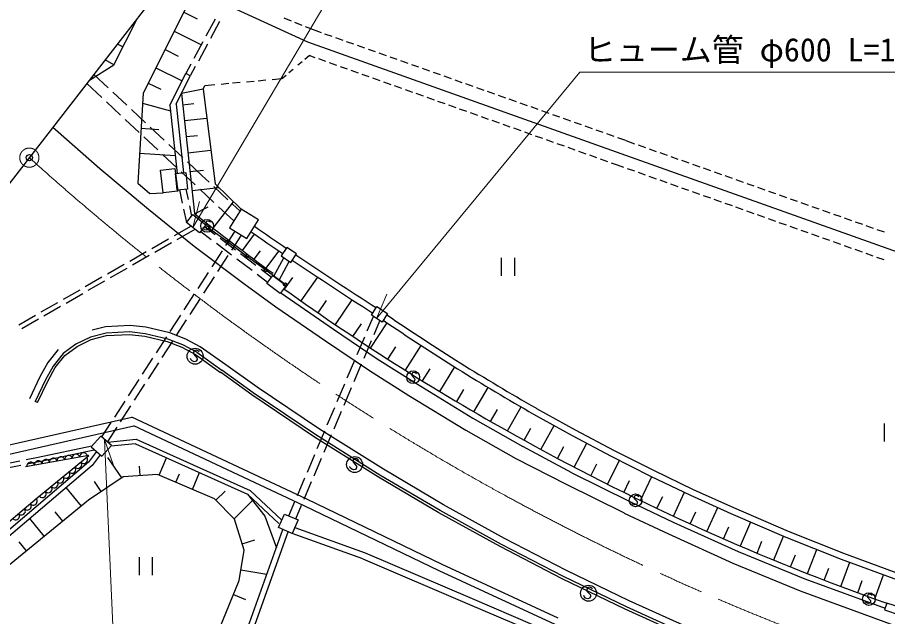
# Model space of a CAD drawing. Units: millimetres, scale not verified. Extents: x 40000 to 680000, y 20000 to 380000.
# Drawn here: x 77288 to 145366, y 309629 to 356490 of the extents above; entities that cross this region are included whole.
import ezdxf
from ezdxf.enums import TextEntityAlignment as Align

# ---------------------------------------------------------------- set-up
doc = ezdxf.new("R2010")
doc.units = ezdxf.units.MM
doc.header["$LTSCALE"] = 1000
doc.header["$PDMODE"] = 32
doc.header["$PDSIZE"] = 500
doc.linetypes.add('CHAIN', pattern=[18.5, 12, -1.5, 3.5, -1.5])
for name, color, linetype, lineweight in [('M-BGD', 7, 'Continuous', 25), ('M-BMK', 2, 'CHAIN', 13), ('M-BMK-OTRS', 5, 'Continuous', 25), ('M-STR-HTXT', 7, 'Continuous', 13), ('M-STR-STRC', 7, 'Continuous', 25)]:
    doc.layers.add(name, color=color, linetype=linetype, lineweight=lineweight)
doc.layers.add('M-OTRS', color=6, linetype='Continuous')
doc.styles.add('ＭＳ ゴシック', font='')
doc.styles.get('ＭＳ ゴシック').set_extended_font_data('MS Gothic')

msp = doc.modelspace()

# ---------------------------------------------------------------- linework, layer by layer
at = {"layer": 'M-BGD'}
for p, q in [((93418, 363116), (87133, 350568)), ((90304, 356898), (91364, 356367)), ((84824, 352772), (86685, 356440)), ((86487, 356049), (86412, 356087)), ((92756, 356342), (92042, 355023)), ((93110, 356157), (92397, 354838)), ((98721, 356202), (98165, 356427)), ((99556, 355866), (99000, 356090)), ((89560, 355414), (91681, 354352)), ((100443, 355509), (99835, 355754)), ((101066, 355289), (100443, 355509)), ((101915, 354988), (101349, 355188)), ((102763, 354688), (102198, 354888)), ((85542, 354186), (85109, 354406)), ((91804, 354583), (91090, 353264)), ((92159, 354398), (91445, 353079)), ((103612, 354388), (103046, 354588)), ((104460, 354088), (103895, 354288)), ((88843, 353982), (89866, 353469)), ((99786, 353235), (100107, 353506)), ((100579, 353339), (100107, 353506)), ((105309, 353787), (104743, 353987)), ((106157, 353487), (105591, 353687)), ((107006, 353187), (106440, 353387)), ((82926, 351590), (84824, 352772)), ((84824, 352772), (84150, 353170)), ((90852, 352825), (90455, 352091)), ((99237, 352770), (99557, 353041)), ((101428, 353037), (100862, 353238)), ((102276, 352736), (101710, 352937)), ((107854, 352887), (107288, 353087)), ((108702, 352586), (108137, 352786)), ((83270, 352035), (84392, 350986)), ((88125, 352550), (90171, 351525)), ((89212, 349617), (90455, 352091)), ((90813, 351911), (90461, 352102)), ((91207, 352639), (90813, 351911)), ((97984, 351711), (98305, 351982)), ((98534, 352176), (98855, 352447)), ((103124, 352435), (102558, 352636)), ((103972, 352133), (103406, 352334)), ((104820, 351832), (104254, 352033)), ((109551, 352286), (108985, 352486)), ((110399, 351986), (109834, 352186)), ((82717, 351320), (83896, 350218)), ((87527, 351355), (88501, 350885)), ((89705, 349707), (90813, 351911)), ((93231, 351280), (93828, 351334)), ((94127, 351361), (94725, 351415)), ((95223, 351461), (95820, 351515)), ((96119, 351542), (96717, 351596)), ((97215, 351641), (97984, 351711)), ((105668, 351531), (105102, 351732)), ((106516, 351229), (105951, 351430)), ((111248, 351686), (110682, 351886)), ((112096, 351385), (111531, 351585)), ((84757, 350645), (85853, 349620)), ((91825, 350878), (90118, 350529)), ((91825, 350878), (91963, 351165)), ((91825, 350878), (92764, 343464)), ((91963, 351165), (92733, 351235)), ((107364, 350928), (106799, 351129)), ((108212, 350627), (107647, 350828)), ((112945, 351085), (112379, 351285)), ((113793, 350785), (113227, 350985)), ((114641, 350485), (114076, 350685)), ((87133, 350568), (86700, 343527)), ((90118, 350529), (91145, 341141)), ((109060, 350326), (108495, 350526)), ((109908, 350024), (109343, 350225)), ((115490, 350184), (114924, 350384)), ((116338, 349884), (115773, 350084)), ((84262, 349876), (85357, 348852)), ((86218, 349279), (87314, 348255)), ((87084, 349780), (89258, 349191)), ((89212, 349617), (89795, 344287)), ((89705, 349707), (90293, 344335)), ((90213, 349663), (91094, 349760)), ((110756, 349723), (110191, 349924)), ((111604, 349422), (111039, 349622)), ((112452, 349120), (111887, 349321)), ((117187, 349584), (116621, 349784)), ((118035, 349284), (117470, 349484)), ((90348, 348429), (92111, 348622)), ((113300, 348819), (112735, 349020)), ((114149, 348518), (113583, 348719)), ((118884, 348983), (118318, 349183)), ((119732, 348683), (119166, 348883)), ((120581, 348383), (120015, 348583)), ((85723, 348510), (86818, 347486)), ((87679, 347913), (88775, 346889)), ((114997, 348216), (114431, 348417)), ((115845, 347915), (115279, 348116)), ((121429, 348083), (120863, 348283)), ((122277, 347782), (121712, 347982)), ((86964, 347821), (88363, 347735)), ((90486, 347165), (91389, 347264)), ((116693, 347614), (116127, 347815)), ((117541, 347313), (116975, 347513)), ((118389, 347011), (117823, 347212)), ((123126, 347482), (122560, 347682)), ((123974, 347182), (123409, 347382)), ((87184, 347145), (88279, 346120)), ((89140, 346547), (90236, 345523)), ((119237, 346710), (118672, 346911)), ((120085, 346409), (119520, 346609)), ((124881, 346861), (124257, 347082)), ((124881, 346861), (125575, 346615)), ((86843, 345863), (89642, 345690)), ((90624, 345902), (92430, 346099)), ((120933, 346107), (120368, 346308)), ((121781, 345806), (121216, 346007)), ((125857, 346515), (126423, 346315)), ((126706, 346215), (127271, 346015)), ((127554, 345915), (128120, 345715)), ((88645, 345779), (89740, 344755)), ((90601, 345182), (91723, 344133)), ((122629, 345505), (122064, 345706)), ((123477, 345203), (122912, 345404)), ((164825, 331488), (124531, 345823)), ((128403, 345615), (128968, 345414)), ((129251, 345314), (129817, 345114)), ((88478, 344540), (89607, 344681)), ((88701, 342761), (88478, 344540)), ((89607, 344681), (89830, 342902)), ((90786, 344428), (91838, 344543)), ((124232, 344935), (123760, 345103)), ((124741, 344754), (124232, 344935)), ((125589, 344453), (125023, 344654)), ((130100, 345014), (130665, 344814)), ((130948, 344714), (131514, 344514)), ((89665, 344275), (90470, 344352)), ((89789, 342990), (89665, 344275)), ((90106, 344413), (91202, 343389)), ((90470, 344352), (90594, 343067)), ((91723, 344133), (92294, 343600)), ((126437, 344152), (125872, 344353)), ((127285, 343851), (126720, 344051)), ((131796, 344414), (132362, 344213)), ((132645, 344113), (133211, 343913)), ((133493, 343813), (134059, 343613)), ((86700, 343527), (87636, 342712)), ((90947, 342954), (93052, 343185)), ((92659, 343258), (93755, 342234)), ((92764, 343464), (94792, 341501)), ((128133, 343549), (127568, 343750)), ((128981, 343248), (128416, 343449)), ((129829, 342947), (129264, 343148)), ((134342, 343513), (134907, 343313)), ((135190, 343213), (135756, 343012)), ((87636, 342712), (88701, 342761)), ((89830, 342902), (88701, 342761)), ((90594, 343067), (89789, 342990)), ((89965, 343007), (90188, 341974)), ((90466, 343055), (90640, 342251)), ((91567, 343047), (92663, 342023)), ((130677, 342645), (130112, 342846)), ((131525, 342344), (130960, 342545)), ((136039, 342912), (136604, 342712)), ((136887, 342612), (137453, 342412)), ((90745, 341762), (90919, 340958)), ((92592, 340016), (94196, 342077)), ((94120, 341893), (94691, 341359)), ((132373, 342043), (131808, 342244)), ((133221, 341741), (132656, 341942)), ((137736, 342312), (138301, 342112)), ((138584, 342012), (139150, 341811)), ((90293, 341486), (90516, 340453)), ((90522, 340460), (91018, 341083)), ((91018, 341083), (92042, 340267)), ((91149, 341138), (92212, 341684)), ((93028, 341682), (94207, 340579)), ((94792, 341501), (93880, 340034)), ((96146, 340659), (94792, 341501)), ((134070, 341440), (133504, 341641)), ((134918, 341139), (134352, 341340)), ((139432, 341711), (139998, 341511)), ((140281, 341411), (140846, 341211)), ((141129, 341111), (141695, 340911)), ((91545, 339644), (90522, 340460)), ((92081, 340540), (92023, 340433)), ((92023, 340433), (92029, 340325)), ((92213, 340559), (92081, 340540)), ((92289, 340533), (92213, 340559)), ((92359, 340489), (92289, 340533)), ((92384, 340438), (92359, 340489)), ((95234, 339192), (96146, 340659)), ((135766, 340838), (135200, 341038)), ((136614, 340536), (136048, 340737)), ((137462, 340235), (136896, 340436)), ((141978, 340811), (142543, 340610)), ((142826, 340510), (143392, 340310)), ((90888, 340167), (89541, 339395)), ((89775, 339126), (91182, 339933)), ((92042, 340267), (91545, 339644)), ((91634, 339744), (92455, 339123)), ((91851, 339984), (91832, 340054)), ((91946, 339889), (91851, 339984)), ((91936, 340143), (92757, 339521)), ((92078, 339844), (91946, 339889)), ((92029, 340325), (92243, 340084)), ((92192, 339869), (92078, 339844)), ((92249, 339977), (92192, 339869)), ((92243, 340084), (92249, 339977)), ((94303, 339771), (93575, 338649)), ((93880, 340034), (95234, 339192)), ((138310, 339934), (137744, 340135)), ((139158, 339632), (138593, 339833)), ((143675, 340210), (144240, 340010)), ((144523, 339910), (145089, 339710)), ((89107, 339147), (87806, 338401)), ((93156, 339220), (94352, 338315)), ((94058, 338291), (94812, 339454)), ((94888, 338267), (95828, 339536)), ((140006, 339331), (139441, 339532)), ((140854, 339030), (140289, 339231)), ((88040, 338131), (89341, 338877)), ((92854, 338821), (94050, 337916)), ((141702, 338728), (141137, 338929)), ((142550, 338427), (141985, 338628)), ((87372, 338152), (86071, 337406)), ((86305, 337137), (87606, 337883)), ((93303, 338229), (92487, 336970)), ((92970, 336612), (93786, 337871)), ((94751, 338013), (95947, 337108)), ((95819, 337576), (96312, 338242)), ((96751, 336886), (97737, 338217)), ((97347, 336241), (98132, 337693)), ((115146, 337679), (115146, 336279)), ((116196, 336279), (116196, 337679)), ((143398, 338126), (142833, 338327)), ((144246, 337825), (143681, 338025)), ((145094, 337523), (144529, 337724)), ((85637, 337157), (84335, 336411)), ((94449, 337614), (95645, 336709)), ((97755, 335944), (98549, 337412)), ((84570, 336142), (85871, 336888)), ((92215, 336551), (91399, 335292)), ((96044, 336407), (96865, 335786)), ((96346, 336806), (97167, 336185)), ((83902, 336163), (82600, 335417)), ((82834, 335148), (84136, 335894)), ((91882, 334934), (92698, 336193)), ((96802, 335667), (97264, 336302)), ((97857, 334898), (96802, 335667)), ((97264, 336302), (98320, 335532)), ((98181, 335236), (98832, 336161)), ((99477, 334325), (100779, 336176)), ((82166, 335168), (80865, 334422)), ((98320, 335532), (97857, 334898)), ((81099, 334153), (82401, 334899)), ((91127, 334872), (90312, 333614)), ((90795, 333256), (91611, 334515)), ((97902, 334943), (102005, 332100)), ((100818, 333382), (101475, 334351)), ((102175, 332463), (103489, 334401)), ((80431, 334174), (79130, 333428)), ((79364, 333158), (80666, 333904)), ((78696, 333179), (77395, 332433)), ((77629, 332164), (78930, 332910)), ((90040, 333194), (89224, 331935)), ((104657, 331977), (105134, 333101)), ((89707, 331578), (90523, 332836)), ((103542, 331537), (104203, 332513)), ((104924, 330634), (106214, 332609)), ((105187, 331690), (105644, 332766)), ((84228, 331807), (82996, 331486)), ((83065, 331298), (84259, 331608)), ((86055, 331892), (84228, 331807)), ((84259, 331608), (86048, 331692)), ((86048, 331692), (87257, 331551)), ((87292, 331748), (86055, 331892)), ((87257, 331551), (89007, 331139)), ((89065, 331330), (87292, 331748)), ((102005, 332100), (105432, 329796)), ((81858, 330936), (80866, 330203)), ((82996, 331486), (81858, 330936)), ((81962, 330764), (83065, 331298)), ((88952, 331516), (88136, 330257)), ((88619, 329899), (89435, 331158)), ((89007, 331139), (90158, 330705)), ((90242, 330887), (89065, 331330)), ((91328, 330296), (90242, 330887)), ((103876, 330136), (104462, 331517)), ((104406, 329849), (104992, 331230)), ((80866, 330203), (80082, 329214)), ((81006, 330058), (81962, 330764)), ((90158, 330705), (91222, 330126)), ((91131, 330434), (91059, 330300)), ((91059, 330300), (91067, 330166)), ((91297, 330457), (91131, 330434)), ((91391, 330425), (91297, 330457)), ((91328, 330296), (93287, 328894)), ((91478, 330370), (91391, 330425)), ((91510, 330306), (91478, 330370)), ((106278, 329753), (106893, 330729)), ((107644, 328892), (108874, 330843)), ((80248, 329102), (81006, 330058)), ((87864, 329838), (87048, 328579)), ((90844, 329739), (90820, 329826)), ((90962, 329620), (90844, 329739)), ((91128, 329564), (90962, 329620)), ((91067, 330166), (91334, 329864)), ((91270, 329596), (91128, 329564)), ((91222, 330126), (93171, 328731)), ((91342, 329730), (91270, 329596)), ((91334, 329864), (91342, 329730)), ((103095, 328295), (103681, 329676)), ((105432, 329796), (108504, 327850)), ((80082, 329214), (79478, 328141)), ((79656, 328049), (80248, 329102)), ((87531, 328221), (88347, 329480)), ((95733, 327128), (93287, 328894)), ((95733, 327128), (93287, 328894)), ((103624, 328008), (104210, 329388)), ((108983, 328056), (109571, 329018)), ((110330, 327232), (111506, 329157)), ((79478, 328141), (78688, 326450)), ((86776, 328159), (85960, 326901)), ((95619, 326964), (93170, 328732)), ((107971, 328148), (107953, 328218)), ((108066, 328053), (107971, 328148)), ((108201, 328704), (108144, 328597)), ((108144, 328597), (108150, 328489)), ((108150, 328489), (108364, 328248)), ((108334, 328723), (108201, 328704)), ((108370, 328141), (108313, 328033)), ((108410, 328697), (108334, 328723)), ((108364, 328248), (108370, 328141)), ((108479, 328653), (108410, 328697)), ((108504, 328602), (108479, 328653)), ((78869, 326365), (79656, 328049)), ((86443, 326543), (87259, 327802)), ((102313, 326454), (102899, 327835)), ((102843, 326167), (103429, 327547)), ((108199, 328008), (108066, 328053)), ((108313, 328033), (108199, 328008)), ((108504, 327850), (112925, 325151)), ((112991, 325650), (114117, 327553)), ((100526, 323671), (95619, 326964)), ((100635, 323838), (95733, 327128)), ((100635, 323838), (95733, 327128)), ((111659, 326439), (112222, 327390)), ((78869, 326365), (78688, 326450)), ((85688, 326481), (84872, 325222)), ((85355, 324865), (86171, 326123)), ((101532, 324613), (102118, 325994)), ((102062, 324325), (102648, 325706)), ((114308, 324896), (114846, 325838)), ((115627, 324144), (116702, 326028)), ((75524, 322801), (86235, 325220)), ((84600, 324803), (83873, 323681)), ((99972, 318798), (86235, 325220)), ((112925, 325151), (116830, 322941)), ((75679, 322118), (86395, 324538)), ((84329, 323282), (85083, 324445)), ((99735, 318301), (86395, 324538)), ((100751, 322772), (101337, 324153)), ((116936, 323420), (117449, 324357)), ((118248, 322701), (119275, 324575)), ((145087, 324732), (145087, 323332)), ((84329, 323282), (86588, 323508)), ((86588, 323508), (95497, 319488)), ((105547, 320530), (100526, 323671)), ((105651, 320701), (100635, 323838)), ((105651, 320701), (100635, 323838)), ((101281, 322484), (101867, 323865)), ((83121, 322963), (78910, 322074)), ((86529, 323150), (84588, 322956)), ((86529, 323150), (95301, 319192)), ((120671, 320877), (116830, 322941)), ((119549, 322003), (120040, 322936)), ((120855, 321315), (121838, 323181)), ((78910, 322074), (77981, 321888)), ((83299, 322653), (78980, 321741)), ((83467, 322540), (82861, 321718)), ((85445, 320475), (84373, 322073)), ((88371, 320691), (88952, 322057)), ((99970, 320931), (100556, 322312)), ((100499, 320643), (101085, 322024)), ((82861, 321718), (72088, 312555)), ((77490, 321791), (76019, 321498)), ((77557, 321457), (76086, 321164)), ((78977, 321740), (78047, 321555)), ((86901, 320651), (86849, 321391)), ((103321, 321270), (103297, 321357)), ((103608, 321965), (103536, 321830)), ((103536, 321830), (103544, 321696)), ((103544, 321696), (103811, 321395)), ((103774, 321988), (103608, 321965)), ((103869, 321956), (103774, 321988)), ((103811, 321395), (103819, 321260)), ((103955, 321900), (103869, 321956)), ((103987, 321837), (103955, 321900)), ((122150, 320647), (122619, 321576)), ((123450, 319990), (124389, 321848)), ((89680, 320135), (89958, 320789)), ((90989, 319578), (91546, 320887)), ((103439, 321151), (103321, 321270)), ((103605, 321095), (103439, 321151)), ((103747, 321126), (103605, 321095)), ((103819, 321260), (103747, 321126)), ((110369, 317921), (105651, 320701)), ((110369, 317921), (105651, 320701)), ((120671, 320877), (125191, 318632)), ((83848, 319403), (83311, 320202)), ((99188, 319090), (99774, 320470)), ((99718, 318802), (100304, 320183)), ((110269, 317748), (105547, 320530)), ((124737, 319346), (125183, 320271)), ((126033, 318721), (126925, 320573)), ((82290, 318276), (81106, 319727)), ((92820, 318734), (93544, 319443)), ((97977, 317175), (95497, 319488)), ((128624, 317488), (129477, 319352)), ((94238, 317285), (95687, 318702)), ((95301, 319192), (96646, 317484)), ((95301, 319192), (97738, 316919)), ((98516, 317506), (98993, 318629)), ((110515, 313695), (99972, 318798)), ((125191, 318632), (128651, 316996)), ((125601, 319076), (125544, 318968)), ((125544, 318968), (125550, 318861)), ((125550, 318861), (125764, 318620)), ((125734, 319094), (125601, 319076)), ((125810, 319069), (125734, 319094)), ((125764, 318620), (125770, 318512)), ((125879, 319024), (125810, 319069)), ((125904, 318973), (125879, 319024)), ((127325, 318098), (127770, 319021)), ((99066, 317265), (99523, 318342)), ((110280, 313198), (99735, 318301)), ((125372, 318520), (125353, 318589)), ((125466, 318425), (125372, 318520)), ((125599, 318380), (125466, 318425)), ((125713, 318405), (125599, 318380)), ((125770, 318512), (125713, 318405)), ((131232, 316295), (132084, 318157)), ((79388, 315909), (78253, 317300)), ((80839, 317093), (80247, 317818)), ((96646, 317484), (97549, 315018)), ((97722, 316593), (98186, 317651)), ((98186, 317651), (99250, 317185)), ((115054, 315100), (110269, 317748)), ((115149, 315276), (110369, 317921)), ((115149, 315276), (110369, 317921)), ((129928, 316892), (130354, 317823)), ((98787, 316127), (97722, 316593)), ((99250, 317185), (98787, 316127)), ((98988, 316586), (104497, 314620)), ((128651, 316996), (133663, 314730)), ((132541, 315723), (132947, 316659)), ((133851, 315155), (134664, 317027)), ((93374, 303353), (98060, 316445)), ((104314, 314154), (98787, 316127)), ((136459, 314060), (137228, 315928)), ((77997, 314774), (77430, 315470)), ((94866, 315315), (95858, 315619)), ((120007, 312768), (115149, 315276)), ((120007, 312768), (115149, 315276)), ((135151, 314598), (135536, 315532)), ((104497, 314620), (112856, 311045)), ((119918, 312589), (115054, 315100)), ((133663, 314730), (138887, 312585)), ((139090, 312998), (139828, 314886)), ((86807, 314264), (86807, 312864)), ((87857, 312864), (87857, 314264)), ((104314, 314154), (112660, 310585)), ((137771, 313520), (138157, 314457)), ((141720, 311985), (142415, 313874)), ((94762, 313284), (96808, 312947)), ((119366, 309006), (110280, 313198)), ((119596, 309505), (110515, 313695)), ((140403, 312485), (140769, 313423)), ((124846, 310207), (119918, 312589)), ((124930, 310388), (120007, 312768)), ((124930, 310388), (120007, 312768)), ((138887, 312585), (145164, 310275)), ((144359, 311015), (145051, 312899)), ((121910, 311895), (121838, 311761)), ((122076, 311918), (121910, 311895)), ((122171, 311886), (122076, 311918)), ((122258, 311831), (122171, 311886)), ((122289, 311767), (122258, 311831)), ((143039, 311500), (143386, 312442)), ((94182, 311359), (95120, 310978)), ((121623, 311200), (121600, 311287)), ((121741, 311081), (121623, 311200)), ((121838, 311761), (121846, 311626)), ((121846, 311626), (122114, 311325)), ((122121, 311191), (122050, 311057)), ((122114, 311325), (122121, 311191)), ((143855, 311353), (143798, 311246)), ((143798, 311246), (143804, 311138)), ((143804, 311138), (144018, 310897)), ((143988, 311372), (143855, 311353)), ((144064, 311346), (143988, 311372)), ((144133, 311302), (144064, 311346)), ((144159, 311251), (144133, 311302)), ((112660, 310585), (117389, 308562)), ((112856, 311045), (117583, 309023)), ((121907, 311025), (121741, 311081)), ((122050, 311057), (121907, 311025)), ((143626, 310797), (143607, 310867)), ((143720, 310702), (143626, 310797)), ((143853, 310658), (143720, 310702)), ((143967, 310683), (143853, 310658)), ((144024, 310790), (143967, 310683)), ((144018, 310897), (144024, 310790)), ((129846, 307951), (124846, 310207)), ((129926, 308135), (124930, 310388)), ((129926, 308135), (124930, 310388))]:
    msp.add_line(p, q, dxfattribs=at)
for points in [[(124531, 345823), (100008, 354547), (94439, 357113)], [(117673, 325466), (120679, 323795), (123738, 322175), (126829, 320619), (129951, 319125), (133103, 317695)], [(117836, 325949), (117897, 325913), (120914, 324236), (123965, 322621), (127048, 321068), (130162, 319579), (133305, 318153)], [(71044, 313081), (73370, 314814), (75916, 316459), (78844, 318911), (82877, 322219), (77918, 321338)], [(83754, 322289), (83141, 321457), (72335, 312266), (72000, 311981)], [(91386, 304466), (94624, 312449), (95016, 314825), (94273, 317248), (92711, 318845), (88243, 320746), (85566, 320556), (82852, 318735), (73304, 310946)], [(133305, 318153), (137591, 316316), (141923, 314589), (146297, 312972)], [(133103, 317695), (137402, 315853), (141747, 314121), (146135, 312499)], [(93172, 301481), (93437, 302238), (93797, 303198), (98473, 316264)]]:
    msp.add_lwpolyline(points, dxfattribs=at)
for points in [[(97925, 337833), (98671, 337330), (99119, 337993), (98372, 338496)], [(104979, 333202), (105417, 333871), (106254, 333323), (105816, 332654)], [(83061, 322894), (83897, 322164), (84638, 323012), (83802, 323742)], [(145128, 310169), (146360, 309753), (146536, 310275), (145304, 310690)]]:
    msp.add_lwpolyline(points, close=True, dxfattribs=at)
for centre, radius in [((92130, 340186), 500), ((91192, 329991), 625), ((108250, 328350), 500), ((103670, 321522), 625), ((125651, 318721), 500), ((121972, 311452), 625), ((143905, 310999), 500)]:
    msp.add_circle(centre, radius, dxfattribs=at)
for centre, radius, start, end in [((208930, 490228), 190000, 231.68966, 234.02034), ((247509, 557031), 265154, 235.03819, 235.68956), ((247509, 557031), 264654, 235.03233, 235.68897), ((247509, 557031), 264654, 235.88382, 237.51556), ((247509, 557031), 265154, 235.88403, 237.51556), ((208122, 488850), 188903, 234.3912, 241.15054), ((201757, 473237), 169519, 235.68409, 240.32676), ((201757, 473237), 170019, 235.68729, 240.35968), ((208930, 490228), 190500, 241.13745, 250.4868), ((80102, 321726), 300, 10.07442, 190.07442), ((80693, 321831), 300, 10.07442, 190.07442), ((81284, 321936), 300, 10.07442, 190.07442), ((81874, 322041), 300, 10.07442, 190.07442), ((82465, 322146), 300, 10.07442, 190.07442), ((82484, 321897), 300, 219.35183, 39.35183), ((78330, 321411), 300, 10.07442, 190.07442), ((78921, 321516), 300, 10.07442, 190.07442), ((79511, 321621), 300, 10.07442, 190.07442), ((82020, 321516), 300, 219.35183, 39.35183), ((81093, 320755), 300, 219.35183, 39.35183), ((81557, 321136), 300, 219.35183, 39.35183), ((80165, 319994), 300, 219.35183, 39.35183), ((80629, 320375), 300, 219.35183, 39.35183), ((79237, 319234), 300, 219.35183, 39.35183), ((79701, 319614), 300, 219.35183, 39.35183), ((78530, 318648), 300, 219.94756, 39.94756), ((77610, 317878), 300, 219.94756, 39.94756), ((78070, 318263), 300, 219.94756, 39.94756), ((77150, 317493), 300, 219.94756, 39.94756)]:
    msp.add_arc(centre, radius, start, end, dxfattribs=at)
at = {"layer": 'M-BMK'}
msp.add_circle((78221, 345521), 750, dxfattribs=at)
for centre, radius, start, end in [((208635, 489867), 194534, 227.90286, 231.6678), ((208930, 490228), 195000, 231.81235, 232.70089), ((208930, 490228), 195000, 232.84781, 241.37631), ((208930, 490228), 195000, 241.37631, 267.00322)]:
    msp.add_arc(centre, radius, start, end, dxfattribs=at)
at = {"layer": 'M-BMK-OTRS'}
for p, q in [((96601, 369232), (78221, 345521)), ((78221, 345521), (59842, 321810))]:
    msp.add_line(p, q, dxfattribs=at)
at = {"layer": 'M-OTRS'}
msp.add_point((78221, 345521), dxfattribs=at)
at = {"layer": 'M-STR-HTXT'}
for p, q in [((91019, 340063), (91521, 342090)), ((105389, 332933), (106199, 334858)), ((84089, 323491), (84779, 321520))]:
    msp.add_line(p, q, dxfattribs=at)
for points in [[(91019, 340063), (102362, 359234), (131112, 359234)], [(105389, 332933), (121292, 352210), (150042, 352210)], [(84089, 323491), (85475, 292655), (114225, 292655)]]:
    msp.add_lwpolyline(points, dxfattribs=at)
at = {"layer": 'M-STR-STRC'}
for p, q in [((80068, 347903), (80258, 347727)), ((80258, 347727), (83746, 344664)), ((83746, 344664), (87549, 341493)), ((87549, 341493), (91116, 338604)), ((93713, 338934), (92207, 340045)), ((91116, 338604), (94992, 335690)), ((95218, 337824), (93713, 338934)), ((96724, 336714), (95218, 337824)), ((98230, 335604), (96724, 336714)), ((94992, 335690), (97498, 333863)), ((97498, 333863), (101385, 331192)), ((84182, 332290), (83137, 332039)), ((86106, 332397), (84182, 332290)), ((87344, 332254), (86106, 332397)), ((89224, 331827), (87344, 332254)), ((90463, 331336), (89224, 331827)), ((91590, 330716), (90463, 331336)), ((101385, 331192), (104831, 328874)), ((80474, 330514), (79665, 329494)), ((93597, 329324), (91590, 330716)), ((79665, 329494), (79032, 328369)), ((96036, 327563), (93597, 329324)), ((104831, 328874), (107923, 326916)), ((79032, 328369), (78235, 326661)), ((100923, 324283), (96036, 327563)), ((107923, 326916), (112367, 324203)), ((105926, 321154), (100923, 324283)), ((112367, 324203), (116289, 321984)), ((116289, 321984), (120226, 319982)), ((110632, 318382), (105926, 321154)), ((120226, 319982), (124746, 317736)), ((115399, 315744), (110632, 318382)), ((124763, 317728), (128231, 316089)), ((128231, 316089), (133267, 313811)), ((120244, 313242), (115399, 315744)), ((125155, 310868), (120244, 313242)), ((133267, 313811), (138524, 311653)), ((138524, 311653), (145856, 308955)), ((130137, 308621), (125155, 310868))]:
    msp.add_line(p, q, dxfattribs=at)
for centre in [(92207, 340045), (93713, 338934), (95218, 337824), (96724, 336714), (98230, 335604)]:
    msp.add_circle(centre, 130, dxfattribs=at)

# ---------------------------------------------------------------- texts
at = {"layer": 'M-STR-HTXT', "style": 'ＭＳ ゴシック'}
msp.add_text('ヒューム管 φ600 L=16.9', height=1833, dxfattribs=at).set_placement((135667, 353960), align=Align.MIDDLE_CENTER)

doc.saveas('drawing.dxf')
